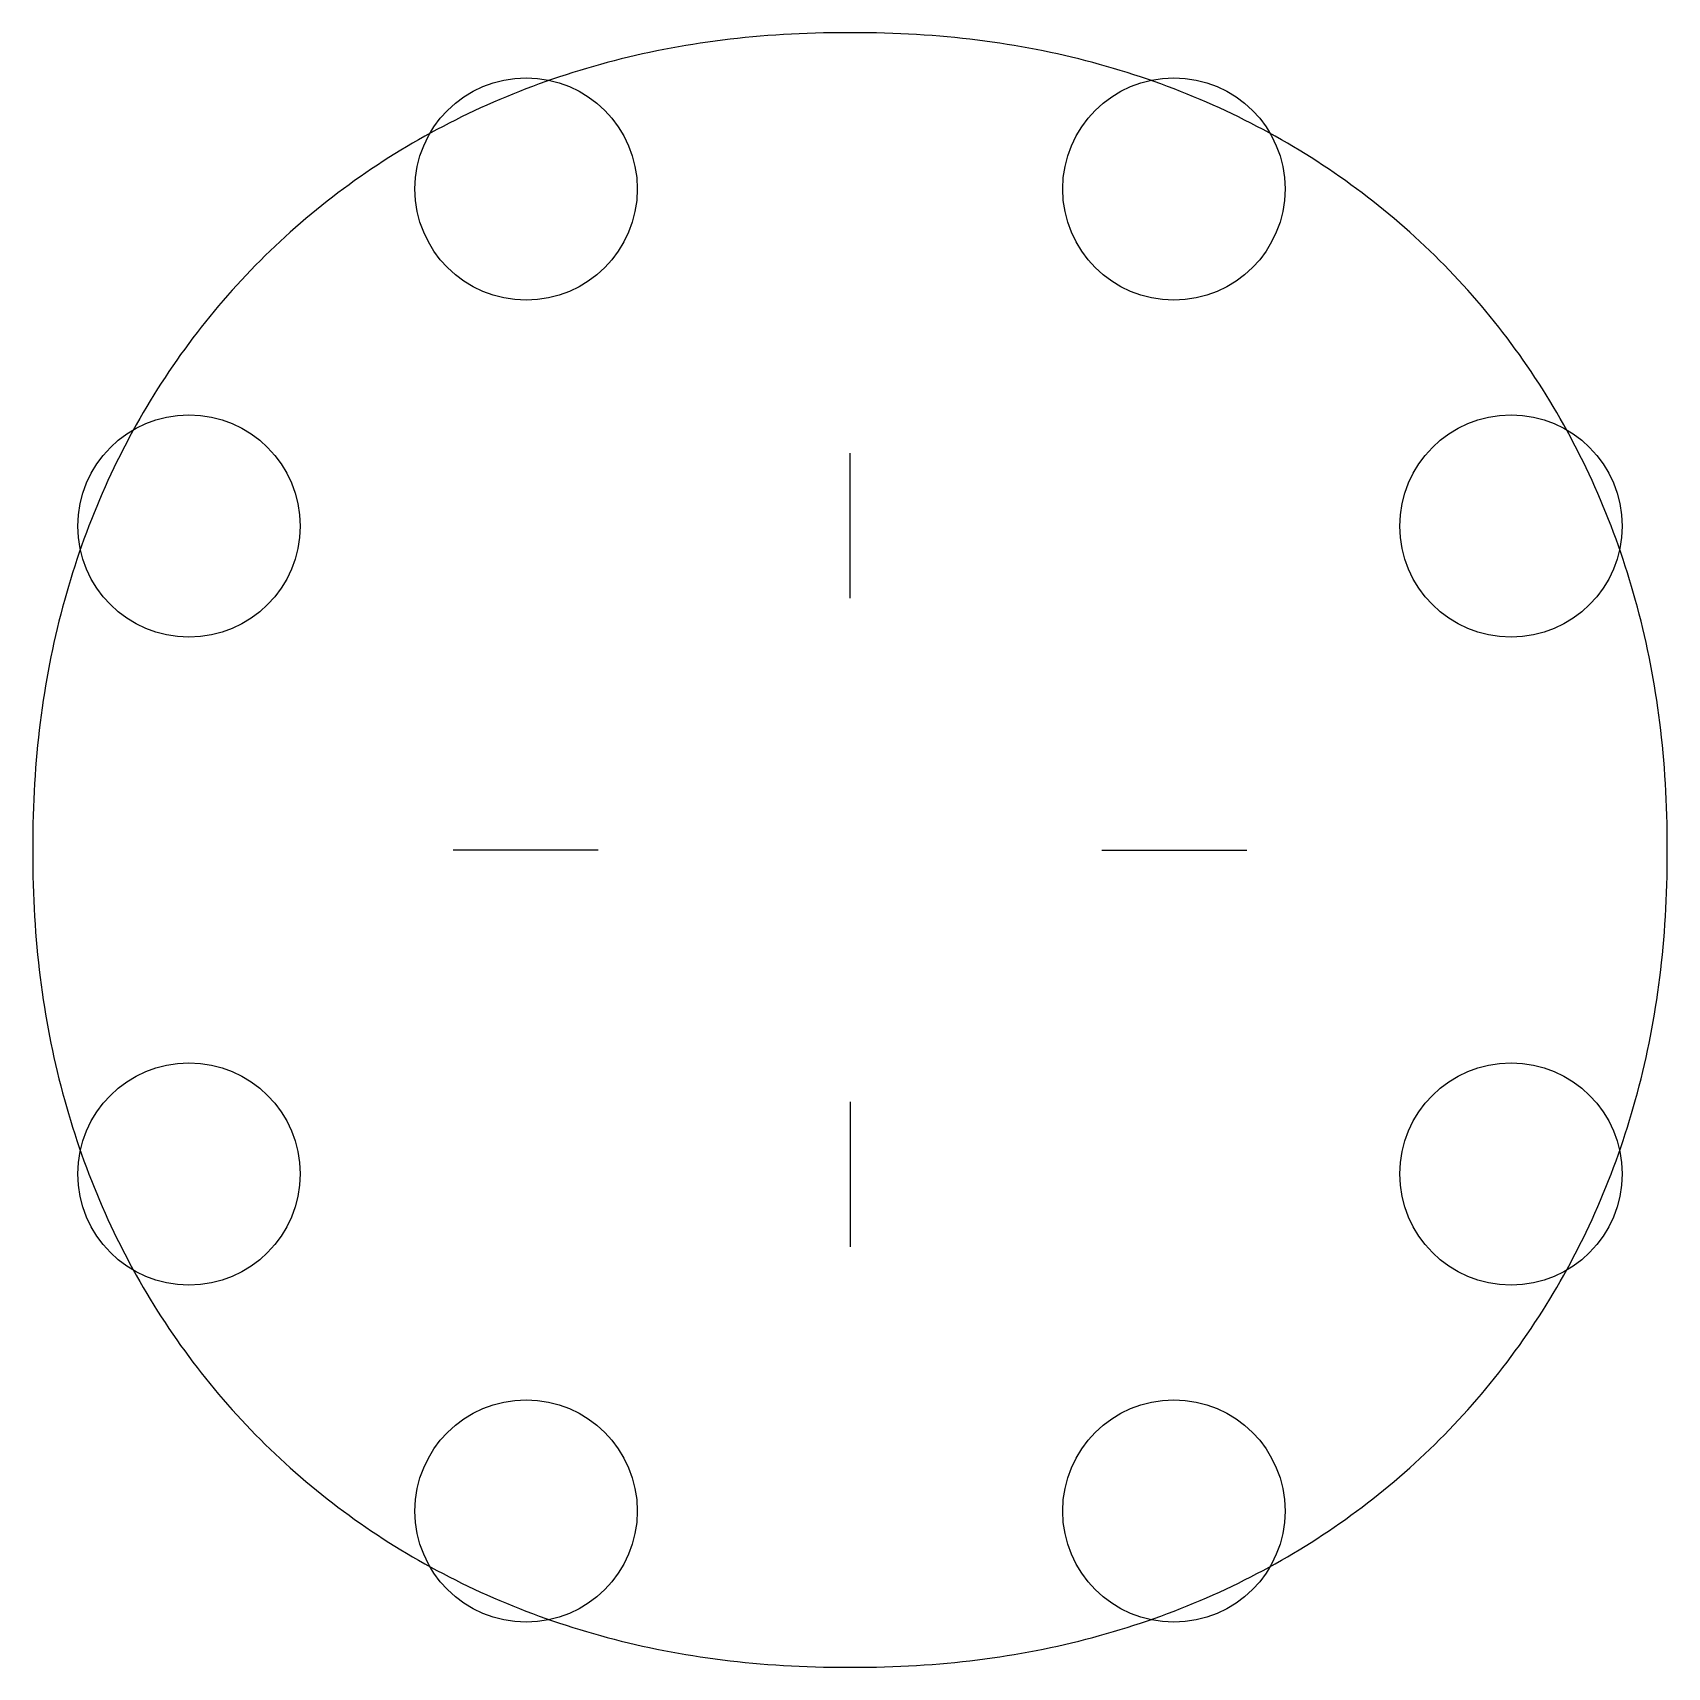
# Model space of a CAD drawing. Header units: metres. Extents: x -88 to 88, y -88 to 88.
import ezdxf

# ---------------------------------------------------------------- set-up
doc = ezdxf.new("R2010")
doc.units = ezdxf.units.M

msp = doc.modelspace()

# ---------------------------------------------------------------- linework, layer by layer
at = {"layer": 'ATTACH'}
for centre in [(-34.967, 71.3593), (34.967, 71.3593), (-71.3579, 34.97), (71.3579, 34.97), (-71.3579, -34.97), (71.3579, -34.97), (-34.967, -71.3593), (34.967, -71.3593)]:
    msp.add_circle(centre, 12, dxfattribs=at)
at = {"layer": 'OUTLINE'}
for p, q in [((0, 88.2314), (-1.0122, 88.2282)), ((1.0122, 88.2282), (0, 88.2314)), ((-19.3059, 86.5614), (-20.0845, 86.4134)), ((-18.5239, 86.7031), (-19.3059, 86.5614)), ((-17.7386, 86.8385), (-18.5239, 86.7031)), ((-16.9498, 86.9678), (-17.7386, 86.8385)), ((-16.1576, 87.0907), (-16.9498, 86.9678)), ((-15.3619, 87.2075), (-16.1576, 87.0907)), ((-14.5625, 87.3179), (-15.3619, 87.2075)), ((-13.7593, 87.4221), (-14.5625, 87.3179)), ((-12.9523, 87.52), (-13.7593, 87.4221)), ((-12.1412, 87.6116), (-12.9523, 87.52)), ((-11.326, 87.6969), (-12.1412, 87.6116)), ((-10.5063, 87.7759), (-11.326, 87.6969)), ((-9.6819, 87.8486), (-10.5063, 87.7759)), ((-8.8525, 87.915), (-9.6819, 87.8486)), ((-8.0177, 87.9751), (-8.8525, 87.915)), ((-7.1769, 88.0289), (-8.0177, 87.9751)), ((-6.3295, 88.0763), (-7.1769, 88.0289)), ((-5.4746, 88.1175), (-6.3295, 88.0763)), ((-4.611, 88.1523), (-5.4746, 88.1175)), ((-3.737, 88.1808), (-4.611, 88.1523)), ((-2.8499, 88.2029), (-3.737, 88.1808)), ((-1.945, 88.2188), (-2.8499, 88.2029)), ((-1.0122, 88.2282), (-1.945, 88.2188)), ((1.945, 88.2188), (1.0122, 88.2282)), ((2.8499, 88.2029), (1.945, 88.2188)), ((3.737, 88.1808), (2.8499, 88.2029)), ((4.611, 88.1523), (3.737, 88.1808)), ((5.4746, 88.1175), (4.611, 88.1523)), ((6.3295, 88.0763), (5.4746, 88.1175)), ((7.1769, 88.0289), (6.3295, 88.0763)), ((8.0177, 87.9751), (7.1769, 88.0289)), ((8.8525, 87.915), (8.0177, 87.9751)), ((9.6819, 87.8486), (8.8525, 87.915)), ((10.5063, 87.7759), (9.6819, 87.8486)), ((11.326, 87.6969), (10.5063, 87.7759)), ((12.1412, 87.6116), (11.326, 87.6969)), ((12.9523, 87.52), (12.1412, 87.6116)), ((13.7593, 87.4221), (12.9523, 87.52)), ((14.5625, 87.3179), (13.7593, 87.4221)), ((15.3619, 87.2075), (14.5625, 87.3179)), ((16.1576, 87.0907), (15.3619, 87.2075)), ((16.9498, 86.9678), (16.1576, 87.0907)), ((17.7386, 86.8385), (16.9498, 86.9678)), ((18.5239, 86.7031), (17.7386, 86.8385)), ((19.3059, 86.5614), (18.5239, 86.7031)), ((20.0845, 86.4134), (19.3059, 86.5614)), ((-26.9468, 84.8035), (-27.6933, 84.5939)), ((-26.1972, 85.007), (-26.9468, 84.8035)), ((-25.4443, 85.2044), (-26.1972, 85.007)), ((-24.6883, 85.3957), (-25.4443, 85.2044)), ((-23.929, 85.5807), (-24.6883, 85.3957)), ((-23.1665, 85.7597), (-23.929, 85.5807)), ((-22.4009, 85.9324), (-23.1665, 85.7597)), ((-21.632, 86.0989), (-22.4009, 85.9324)), ((-20.8599, 86.2593), (-21.632, 86.0989)), ((-20.0845, 86.4134), (-20.8599, 86.2593)), ((20.8599, 86.2593), (20.0845, 86.4134)), ((21.632, 86.0989), (20.8599, 86.2593)), ((22.4009, 85.9324), (21.632, 86.0989)), ((23.1665, 85.7597), (22.4009, 85.9324)), ((23.929, 85.5807), (23.1665, 85.7597)), ((24.6883, 85.3957), (23.929, 85.5807)), ((25.4443, 85.2044), (24.6883, 85.3957)), ((26.1972, 85.007), (25.4443, 85.2044)), ((26.9468, 84.8035), (26.1972, 85.007)), ((27.6933, 84.5939), (26.9468, 84.8035)), ((-32.8278, 82.9565), (-33.5481, 82.6984)), ((-32.1041, 83.2085), (-32.8278, 82.9565)), ((-31.3771, 83.4546), (-32.1041, 83.2085)), ((-30.6469, 83.6945), (-31.3771, 83.4546)), ((-29.9134, 83.9285), (-30.6469, 83.6945)), ((-29.1766, 84.1564), (-29.9134, 83.9285)), ((-28.4366, 84.3782), (-29.1766, 84.1564)), ((-27.6933, 84.5939), (-28.4366, 84.3782)), ((28.4366, 84.3782), (27.6933, 84.5939)), ((29.1766, 84.1564), (28.4366, 84.3782)), ((29.9134, 83.9285), (29.1766, 84.1564)), ((30.6469, 83.6945), (29.9134, 83.9285)), ((31.3771, 83.4546), (30.6469, 83.6945)), ((32.1041, 83.2085), (31.3771, 83.4546)), ((32.8278, 82.9565), (32.1041, 83.2085)), ((33.5481, 82.6984), (32.8278, 82.9565)), ((-37.0991, 81.3188), (-37.7989, 81.0251)), ((-36.3957, 81.6066), (-37.0991, 81.3188)), ((-35.6889, 81.8884), (-36.3957, 81.6066)), ((-34.9787, 82.1644), (-35.6889, 81.8884)), ((-34.2651, 82.4344), (-34.9787, 82.1644)), ((-33.5481, 82.6984), (-34.2651, 82.4344)), ((34.2651, 82.4344), (33.5481, 82.6984)), ((34.9787, 82.1644), (34.2651, 82.4344)), ((35.6889, 81.8884), (34.9787, 82.1644)), ((36.3957, 81.6066), (35.6889, 81.8884)), ((37.0991, 81.3188), (36.3957, 81.6066)), ((37.7989, 81.0251), (37.0991, 81.3188)), ((-41.2452, 79.4687), (-41.9236, 79.14)), ((-40.5631, 79.7916), (-41.2452, 79.4687)), ((-39.8774, 80.1087), (-40.5631, 79.7916)), ((-39.1882, 80.42), (-39.8774, 80.1087)), ((-38.4953, 80.7255), (-39.1882, 80.42)), ((-37.7989, 81.0251), (-38.4953, 80.7255)), ((38.4953, 80.7255), (37.7989, 81.0251)), ((39.1882, 80.42), (38.4953, 80.7255)), ((39.8774, 80.1087), (39.1882, 80.42)), ((40.5631, 79.7916), (39.8774, 80.1087)), ((41.2452, 79.4687), (40.5631, 79.7916)), ((41.9236, 79.14), (41.2452, 79.4687)), ((-44.6003, 77.7678), (-45.26, 77.4105)), ((-43.9367, 78.1194), (-44.6003, 77.7678)), ((-43.2694, 78.4653), (-43.9367, 78.1194)), ((-42.5984, 78.8055), (-43.2694, 78.4653)), ((-41.9236, 79.14), (-42.5984, 78.8055)), ((42.5984, 78.8055), (41.9236, 79.14)), ((43.2694, 78.4653), (42.5984, 78.8055)), ((43.9367, 78.1194), (43.2694, 78.4653)), ((44.6003, 77.7678), (43.9367, 78.1194)), ((45.26, 77.4105), (44.6003, 77.7678)), ((-47.8603, 75.9248), (-48.5005, 75.5395)), ((-47.2161, 76.3047), (-47.8603, 75.9248)), ((-46.5679, 76.6789), (-47.2161, 76.3047)), ((-45.9159, 77.0475), (-46.5679, 76.6789)), ((-45.26, 77.4105), (-45.9159, 77.0475)), ((45.9159, 77.0475), (45.26, 77.4105)), ((46.5679, 76.6789), (45.9159, 77.0475)), ((47.2161, 76.3047), (46.5679, 76.6789)), ((47.8603, 75.9248), (47.2161, 76.3047)), ((48.5005, 75.5395), (47.8603, 75.9248)), ((-50.3972, 74.3502), (-51.0212, 73.9428)), ((-49.769, 74.7521), (-50.3972, 74.3502)), ((-49.1368, 75.1486), (-49.769, 74.7521)), ((-48.5005, 75.5395), (-49.1368, 75.1486)), ((49.1368, 75.1486), (48.5005, 75.5395)), ((49.769, 74.7521), (49.1368, 75.1486)), ((50.3972, 74.3502), (49.769, 74.7521)), ((51.0212, 73.9428), (50.3972, 74.3502)), ((-52.8686, 72.688), (-53.4759, 72.259)), ((-52.257, 73.1117), (-52.8686, 72.688)), ((-51.6412, 73.5299), (-52.257, 73.1117)), ((-51.0212, 73.9428), (-51.6412, 73.5299)), ((51.6412, 73.5299), (51.0212, 73.9428)), ((52.257, 73.1117), (51.6412, 73.5299)), ((52.8686, 72.688), (52.257, 73.1117)), ((53.4759, 72.259), (52.8686, 72.688)), ((-55.2724, 70.9399), (-55.8625, 70.4897)), ((-54.6779, 71.3849), (-55.2724, 70.9399)), ((-54.079, 71.8246), (-54.6779, 71.3849)), ((-53.4759, 72.259), (-54.079, 71.8246)), ((54.079, 71.8246), (53.4759, 72.259)), ((54.6779, 71.3849), (54.079, 71.8246)), ((55.2724, 70.9399), (54.6779, 71.3849)), ((55.8625, 70.4897), (55.2724, 70.9399)), ((-57.6065, 69.1077), (-58.1789, 68.6366)), ((-57.0296, 69.5735), (-57.6065, 69.1077)), ((-56.4483, 70.0342), (-57.0296, 69.5735)), ((-55.8625, 70.4897), (-56.4483, 70.0342)), ((56.4483, 70.0342), (55.8625, 70.4897)), ((57.0296, 69.5735), (56.4483, 70.0342)), ((57.6065, 69.1077), (57.0296, 69.5735)), ((58.1789, 68.6366), (57.6065, 69.1077)), ((-59.8689, 67.1929), (-60.423, 66.7016)), ((-59.3101, 67.6792), (-59.8689, 67.1929)), ((-58.7468, 68.1605), (-59.3101, 67.6792)), ((-58.1789, 68.6366), (-58.7468, 68.1605)), ((58.7468, 68.1605), (58.1789, 68.6366)), ((59.3101, 67.6792), (58.7468, 68.1605)), ((59.8689, 67.1929), (59.3101, 67.6792)), ((60.423, 66.7016), (59.8689, 67.1929)), ((-61.5173, 65.7038), (-62.0574, 65.1975)), ((-60.9725, 66.2052), (-61.5173, 65.7038)), ((-60.423, 66.7016), (-60.9725, 66.2052)), ((60.9725, 66.2052), (60.423, 66.7016)), ((61.5173, 65.7038), (60.9725, 66.2052)), ((62.0574, 65.1975), (61.5173, 65.7038)), ((-63.6492, 63.6492), (-64.1702, 63.1234)), ((-63.1234, 64.1702), (-63.6492, 63.6492)), ((-62.5928, 64.6863), (-63.1234, 64.1702)), ((-62.0574, 65.1975), (-62.5928, 64.6863)), ((62.5928, 64.6863), (62.0574, 65.1975)), ((63.1234, 64.1702), (62.5928, 64.6863)), ((63.6492, 63.6492), (63.1234, 64.1702)), ((64.1702, 63.1234), (63.6492, 63.6492)), ((-65.1975, 62.0574), (-65.7038, 61.5173)), ((-64.6863, 62.5928), (-65.1975, 62.0574)), ((-64.1702, 63.1234), (-64.6863, 62.5928)), ((64.6863, 62.5928), (64.1702, 63.1234)), ((65.1975, 62.0574), (64.6863, 62.5928)), ((65.7038, 61.5173), (65.1975, 62.0574)), ((-66.7016, 60.423), (-67.1929, 59.8689)), ((-66.2052, 60.9725), (-66.7016, 60.423)), ((-65.7038, 61.5173), (-66.2052, 60.9725)), ((66.2052, 60.9725), (65.7038, 61.5173)), ((66.7016, 60.423), (66.2052, 60.9725)), ((67.1929, 59.8689), (66.7016, 60.423)), ((-68.1605, 58.7468), (-68.6366, 58.1789)), ((-67.6792, 59.3101), (-68.1605, 58.7468)), ((-67.1929, 59.8689), (-67.6792, 59.3101)), ((67.6792, 59.3101), (67.1929, 59.8689)), ((68.1605, 58.7468), (67.6792, 59.3101)), ((68.6366, 58.1789), (68.1605, 58.7468)), ((-69.5735, 57.0296), (-70.0342, 56.4483)), ((-69.1077, 57.6065), (-69.5735, 57.0296)), ((-68.6366, 58.1789), (-69.1077, 57.6065)), ((69.1077, 57.6065), (68.6366, 58.1789)), ((69.5735, 57.0296), (69.1077, 57.6065)), ((70.0342, 56.4483), (69.5735, 57.0296)), ((-70.9399, 55.2724), (-71.3849, 54.6779)), ((-70.4897, 55.8625), (-70.9399, 55.2724)), ((-70.0342, 56.4483), (-70.4897, 55.8625)), ((70.4897, 55.8625), (70.0342, 56.4483)), ((70.9399, 55.2724), (70.4897, 55.8625)), ((71.3849, 54.6779), (70.9399, 55.2724)), ((-72.259, 53.4759), (-72.688, 52.8686)), ((-71.8246, 54.079), (-72.259, 53.4759)), ((-71.3849, 54.6779), (-71.8246, 54.079)), ((71.8246, 54.079), (71.3849, 54.6779)), ((72.259, 53.4759), (71.8246, 54.079)), ((72.688, 52.8686), (72.259, 53.4759)), ((-73.5299, 51.6412), (-73.9428, 51.0212)), ((-73.1117, 52.257), (-73.5299, 51.6412)), ((-72.688, 52.8686), (-73.1117, 52.257)), ((73.1117, 52.257), (72.688, 52.8686)), ((73.5299, 51.6412), (73.1117, 52.257)), ((73.9428, 51.0212), (73.5299, 51.6412)), ((-74.7521, 49.769), (-75.1486, 49.1368)), ((-74.3502, 50.3972), (-74.7521, 49.769)), ((-73.9428, 51.0212), (-74.3502, 50.3972)), ((74.3502, 50.3972), (73.9428, 51.0212)), ((74.7521, 49.769), (74.3502, 50.3972)), ((75.1486, 49.1368), (74.7521, 49.769)), ((-75.9248, 47.8603), (-76.3047, 47.2161)), ((-75.5395, 48.5005), (-75.9248, 47.8603)), ((-75.1486, 49.1368), (-75.5395, 48.5005)), ((75.5395, 48.5005), (75.1486, 49.1368)), ((75.9248, 47.8603), (75.5395, 48.5005)), ((76.3047, 47.2161), (75.9248, 47.8603)), ((-77.0475, 45.9159), (-77.4105, 45.26)), ((-76.6789, 46.5679), (-77.0475, 45.9159)), ((-76.3047, 47.2161), (-76.6789, 46.5679)), ((76.6789, 46.5679), (76.3047, 47.2161)), ((77.0475, 45.9159), (76.6789, 46.5679)), ((77.4105, 45.26), (77.0475, 45.9159)), ((-77.7678, 44.6003), (-78.1194, 43.9367)), ((-77.4105, 45.26), (-77.7678, 44.6003)), ((77.7678, 44.6003), (77.4105, 45.26)), ((78.1194, 43.9367), (77.7678, 44.6003)), ((-78.8055, 42.5984), (-79.14, 41.9236)), ((-78.4653, 43.2694), (-78.8055, 42.5984)), ((-78.1194, 43.9367), (-78.4653, 43.2694)), ((78.4653, 43.2694), (78.1194, 43.9367)), ((78.8055, 42.5984), (78.4653, 43.2694)), ((79.14, 41.9236), (78.8055, 42.5984)), ((-79.4687, 41.2452), (-79.7916, 40.5631)), ((-79.14, 41.9236), (-79.4687, 41.2452)), ((79.4687, 41.2452), (79.14, 41.9236)), ((79.7916, 40.5631), (79.4687, 41.2452)), ((-80.42, 39.1882), (-80.7255, 38.4953)), ((-80.1087, 39.8774), (-80.42, 39.1882)), ((-79.7916, 40.5631), (-80.1087, 39.8774)), ((80.1087, 39.8774), (79.7916, 40.5631)), ((80.42, 39.1882), (80.1087, 39.8774)), ((80.7255, 38.4953), (80.42, 39.1882)), ((-81.3188, 37.0991), (-81.6066, 36.3957)), ((-81.0251, 37.7989), (-81.3188, 37.0991)), ((-80.7255, 38.4953), (-81.0251, 37.7989)), ((81.0251, 37.7989), (80.7255, 38.4953)), ((81.3188, 37.0991), (81.0251, 37.7989)), ((81.6066, 36.3957), (81.3188, 37.0991)), ((-81.8884, 35.6889), (-82.1644, 34.9787)), ((-81.6066, 36.3957), (-81.8884, 35.6889)), ((81.8884, 35.6889), (81.6066, 36.3957)), ((82.1644, 34.9787), (81.8884, 35.6889)), ((-82.6984, 33.5481), (-82.9565, 32.8278)), ((-82.4344, 34.2651), (-82.6984, 33.5481)), ((-82.1644, 34.9787), (-82.4344, 34.2651)), ((82.4344, 34.2651), (82.1644, 34.9787)), ((82.6984, 33.5481), (82.4344, 34.2651)), ((82.9565, 32.8278), (82.6984, 33.5481)), ((-83.2085, 32.1041), (-83.4546, 31.3771)), ((-82.9565, 32.8278), (-83.2085, 32.1041)), ((83.2085, 32.1041), (82.9565, 32.8278)), ((83.4546, 31.3771), (83.2085, 32.1041)), ((-83.6945, 30.6469), (-83.9285, 29.9134)), ((-83.4546, 31.3771), (-83.6945, 30.6469)), ((83.6945, 30.6469), (83.4546, 31.3771)), ((83.9285, 29.9134), (83.6945, 30.6469)), ((-84.3782, 28.4366), (-84.5939, 27.6933)), ((-84.1564, 29.1766), (-84.3782, 28.4366)), ((-83.9285, 29.9134), (-84.1564, 29.1766)), ((84.1564, 29.1766), (83.9285, 29.9134)), ((84.3782, 28.4366), (84.1564, 29.1766)), ((84.5939, 27.6933), (84.3782, 28.4366)), ((-84.8035, 26.9468), (-85.007, 26.1972)), ((-84.5939, 27.6933), (-84.8035, 26.9468)), ((84.8035, 26.9468), (84.5939, 27.6933)), ((85.007, 26.1972), (84.8035, 26.9468)), ((-85.2044, 25.4443), (-85.3957, 24.6883)), ((-85.007, 26.1972), (-85.2044, 25.4443)), ((85.2044, 25.4443), (85.007, 26.1972)), ((85.3957, 24.6883), (85.2044, 25.4443)), ((-85.7597, 23.1665), (-85.9324, 22.4009)), ((-85.5807, 23.929), (-85.7597, 23.1665)), ((-85.3957, 24.6883), (-85.5807, 23.929)), ((85.5807, 23.929), (85.3957, 24.6883)), ((85.7597, 23.1665), (85.5807, 23.929)), ((85.9324, 22.4009), (85.7597, 23.1665)), ((-86.0989, 21.632), (-86.2593, 20.8599)), ((-85.9324, 22.4009), (-86.0989, 21.632)), ((86.0989, 21.632), (85.9324, 22.4009)), ((86.2593, 20.8599), (86.0989, 21.632)), ((-86.4134, 20.0845), (-86.5614, 19.3059)), ((-86.2593, 20.8599), (-86.4134, 20.0845)), ((86.4134, 20.0845), (86.2593, 20.8599)), ((86.5614, 19.3059), (86.4134, 20.0845)), ((-86.8385, 17.7386), (-86.9678, 16.9498)), ((-86.7031, 18.5239), (-86.8385, 17.7386)), ((-86.5614, 19.3059), (-86.7031, 18.5239)), ((86.7031, 18.5239), (86.5614, 19.3059)), ((86.8385, 17.7386), (86.7031, 18.5239)), ((86.9678, 16.9498), (86.8385, 17.7386)), ((-87.0907, 16.1576), (-87.2075, 15.3619)), ((-86.9678, 16.9498), (-87.0907, 16.1576)), ((87.0907, 16.1576), (86.9678, 16.9498)), ((87.2075, 15.3619), (87.0907, 16.1576)), ((-87.3179, 14.5625), (-87.4221, 13.7593)), ((-87.2075, 15.3619), (-87.3179, 14.5625)), ((87.3179, 14.5625), (87.2075, 15.3619)), ((87.4221, 13.7593), (87.3179, 14.5625)), ((-87.52, 12.9523), (-87.6116, 12.1412)), ((-87.4221, 13.7593), (-87.52, 12.9523)), ((87.52, 12.9523), (87.4221, 13.7593)), ((87.6116, 12.1412), (87.52, 12.9523)), ((-87.6969, 11.326), (-87.7759, 10.5063)), ((-87.6116, 12.1412), (-87.6969, 11.326)), ((87.6969, 11.326), (87.6116, 12.1412)), ((87.7759, 10.5063), (87.6969, 11.326)), ((-87.915, 8.8525), (-87.9751, 8.0177)), ((-87.8486, 9.6819), (-87.915, 8.8525)), ((-87.7759, 10.5063), (-87.8486, 9.6819)), ((87.8486, 9.6819), (87.7759, 10.5063)), ((87.915, 8.8525), (87.8486, 9.6819)), ((87.9751, 8.0177), (87.915, 8.8525)), ((-88.0289, 7.1769), (-88.0763, 6.3295)), ((-87.9751, 8.0177), (-88.0289, 7.1769)), ((88.0289, 7.1769), (87.9751, 8.0177)), ((88.0763, 6.3295), (88.0289, 7.1769)), ((-88.1175, 5.4746), (-88.1523, 4.611)), ((-88.0763, 6.3295), (-88.1175, 5.4746)), ((88.1175, 5.4746), (88.0763, 6.3295)), ((88.1523, 4.611), (88.1175, 5.4746)), ((-88.1808, 3.737), (-88.2029, 2.8499)), ((-88.1523, 4.611), (-88.1808, 3.737)), ((88.1808, 3.737), (88.1523, 4.611)), ((88.2029, 2.8499), (88.1808, 3.737)), ((-88.2188, 1.945), (-88.2282, 1.0122)), ((-88.2029, 2.8499), (-88.2188, 1.945)), ((88.2188, 1.945), (88.2029, 2.8499)), ((88.2282, 1.0122), (88.2188, 1.945)), ((-88.2282, 1.0122), (-88.2314, 0)), ((-88.2314, 0), (-88.2282, -1.0122)), ((88.2314, 0), (88.2282, 1.0122)), ((88.2282, -1.0122), (88.2314, 0)), ((-88.2282, -1.0122), (-88.2188, -1.945)), ((88.2188, -1.945), (88.2282, -1.0122)), ((-88.2188, -1.945), (-88.2029, -2.8499)), ((-88.2029, -2.8499), (-88.1808, -3.737)), ((88.1808, -3.737), (88.2029, -2.8499)), ((88.2029, -2.8499), (88.2188, -1.945)), ((-88.1808, -3.737), (-88.1523, -4.611)), ((-88.1523, -4.611), (-88.1175, -5.4746)), ((88.1175, -5.4746), (88.1523, -4.611)), ((88.1523, -4.611), (88.1808, -3.737)), ((-88.1175, -5.4746), (-88.0763, -6.3295)), ((-88.0763, -6.3295), (-88.0289, -7.1769)), ((88.0289, -7.1769), (88.0763, -6.3295)), ((88.0763, -6.3295), (88.1175, -5.4746)), ((-88.0289, -7.1769), (-87.9751, -8.0177)), ((-87.9751, -8.0177), (-87.915, -8.8525)), ((87.915, -8.8525), (87.9751, -8.0177)), ((87.9751, -8.0177), (88.0289, -7.1769)), ((-87.915, -8.8525), (-87.8486, -9.6819)), ((-87.8486, -9.6819), (-87.7759, -10.5063)), ((-87.7759, -10.5063), (-87.6969, -11.326)), ((87.6969, -11.326), (87.7759, -10.5063)), ((87.7759, -10.5063), (87.8486, -9.6819)), ((87.8486, -9.6819), (87.915, -8.8525)), ((-87.6969, -11.326), (-87.6116, -12.1412)), ((-87.6116, -12.1412), (-87.52, -12.9523)), ((87.52, -12.9523), (87.6116, -12.1412)), ((87.6116, -12.1412), (87.6969, -11.326)), ((-87.52, -12.9523), (-87.4221, -13.7593)), ((-87.4221, -13.7593), (-87.3179, -14.5625)), ((87.3179, -14.5625), (87.4221, -13.7593)), ((87.4221, -13.7593), (87.52, -12.9523)), ((-87.3179, -14.5625), (-87.2075, -15.3619)), ((-87.2075, -15.3619), (-87.0907, -16.1576)), ((87.0907, -16.1576), (87.2075, -15.3619)), ((87.2075, -15.3619), (87.3179, -14.5625)), ((-87.0907, -16.1576), (-86.9678, -16.9498)), ((-86.9678, -16.9498), (-86.8385, -17.7386)), ((86.8385, -17.7386), (86.9678, -16.9498)), ((86.9678, -16.9498), (87.0907, -16.1576)), ((-86.8385, -17.7386), (-86.7031, -18.5239)), ((-86.7031, -18.5239), (-86.5614, -19.3059)), ((-86.5614, -19.3059), (-86.4134, -20.0845)), ((86.4134, -20.0845), (86.5614, -19.3059)), ((86.5614, -19.3059), (86.7031, -18.5239)), ((86.7031, -18.5239), (86.8385, -17.7386)), ((-86.4134, -20.0845), (-86.2593, -20.8599)), ((-86.2593, -20.8599), (-86.0989, -21.632)), ((86.0989, -21.632), (86.2593, -20.8599)), ((86.2593, -20.8599), (86.4134, -20.0845)), ((-86.0989, -21.632), (-85.9324, -22.4009)), ((-85.9324, -22.4009), (-85.7597, -23.1665)), ((85.7597, -23.1665), (85.9324, -22.4009)), ((85.9324, -22.4009), (86.0989, -21.632)), ((-85.7597, -23.1665), (-85.5807, -23.929)), ((-85.5807, -23.929), (-85.3957, -24.6883)), ((-85.3957, -24.6883), (-85.2044, -25.4443)), ((85.2044, -25.4443), (85.3957, -24.6883)), ((85.3957, -24.6883), (85.5807, -23.929)), ((85.5807, -23.929), (85.7597, -23.1665)), ((-85.2044, -25.4443), (-85.007, -26.1972)), ((-85.007, -26.1972), (-84.8035, -26.9468)), ((84.8035, -26.9468), (85.007, -26.1972)), ((85.007, -26.1972), (85.2044, -25.4443)), ((-84.8035, -26.9468), (-84.5939, -27.6933)), ((-84.5939, -27.6933), (-84.3782, -28.4366)), ((84.3782, -28.4366), (84.5939, -27.6933)), ((84.5939, -27.6933), (84.8035, -26.9468)), ((-84.3782, -28.4366), (-84.1564, -29.1766)), ((-84.1564, -29.1766), (-83.9285, -29.9134)), ((-83.9285, -29.9134), (-83.6945, -30.6469)), ((83.6945, -30.6469), (83.9285, -29.9134)), ((83.9285, -29.9134), (84.1564, -29.1766)), ((84.1564, -29.1766), (84.3782, -28.4366)), ((-83.6945, -30.6469), (-83.4546, -31.3771)), ((-83.4546, -31.3771), (-83.2085, -32.1041)), ((83.2085, -32.1041), (83.4546, -31.3771)), ((83.4546, -31.3771), (83.6945, -30.6469)), ((-83.2085, -32.1041), (-82.9565, -32.8278)), ((-82.9565, -32.8278), (-82.6984, -33.5481)), ((82.6984, -33.5481), (82.9565, -32.8278)), ((82.9565, -32.8278), (83.2085, -32.1041)), ((-82.6984, -33.5481), (-82.4344, -34.2651)), ((-82.4344, -34.2651), (-82.1644, -34.9787)), ((-82.1644, -34.9787), (-81.8884, -35.6889)), ((81.8884, -35.6889), (82.1644, -34.9787)), ((82.1644, -34.9787), (82.4344, -34.2651)), ((82.4344, -34.2651), (82.6984, -33.5481)), ((-81.8884, -35.6889), (-81.6066, -36.3957)), ((-81.6066, -36.3957), (-81.3188, -37.0991)), ((81.3188, -37.0991), (81.6066, -36.3957)), ((81.6066, -36.3957), (81.8884, -35.6889)), ((-81.3188, -37.0991), (-81.0251, -37.7989)), ((-81.0251, -37.7989), (-80.7255, -38.4953)), ((-80.7255, -38.4953), (-80.42, -39.1882)), ((80.42, -39.1882), (80.7255, -38.4953)), ((80.7255, -38.4953), (81.0251, -37.7989)), ((81.0251, -37.7989), (81.3188, -37.0991)), ((-80.42, -39.1882), (-80.1087, -39.8774)), ((-80.1087, -39.8774), (-79.7916, -40.5631)), ((-79.7916, -40.5631), (-79.4687, -41.2452)), ((79.4687, -41.2452), (79.7916, -40.5631)), ((79.7916, -40.5631), (80.1087, -39.8774)), ((80.1087, -39.8774), (80.42, -39.1882)), ((-79.4687, -41.2452), (-79.14, -41.9236)), ((-79.14, -41.9236), (-78.8055, -42.5984)), ((78.8055, -42.5984), (79.14, -41.9236)), ((79.14, -41.9236), (79.4687, -41.2452)), ((-78.8055, -42.5984), (-78.4653, -43.2694)), ((-78.4653, -43.2694), (-78.1194, -43.9367)), ((-78.1194, -43.9367), (-77.7678, -44.6003)), ((77.7678, -44.6003), (78.1194, -43.9367)), ((78.1194, -43.9367), (78.4653, -43.2694)), ((78.4653, -43.2694), (78.8055, -42.5984)), ((-77.7678, -44.6003), (-77.4105, -45.26)), ((-77.4105, -45.26), (-77.0475, -45.9159)), ((77.0475, -45.9159), (77.4105, -45.26)), ((77.4105, -45.26), (77.7678, -44.6003)), ((-77.0475, -45.9159), (-76.6789, -46.5679)), ((-76.6789, -46.5679), (-76.3047, -47.2161)), ((-76.3047, -47.2161), (-75.9248, -47.8603)), ((75.9248, -47.8603), (76.3047, -47.2161)), ((76.3047, -47.2161), (76.6789, -46.5679)), ((76.6789, -46.5679), (77.0475, -45.9159)), ((-75.9248, -47.8603), (-75.5395, -48.5005)), ((-75.5395, -48.5005), (-75.1486, -49.1368)), ((-75.1486, -49.1368), (-74.7521, -49.769)), ((74.7521, -49.769), (75.1486, -49.1368)), ((75.1486, -49.1368), (75.5395, -48.5005)), ((75.5395, -48.5005), (75.9248, -47.8603)), ((-74.7521, -49.769), (-74.3502, -50.3972)), ((-74.3502, -50.3972), (-73.9428, -51.0212)), ((-73.9428, -51.0212), (-73.5299, -51.6412)), ((73.5299, -51.6412), (73.9428, -51.0212)), ((73.9428, -51.0212), (74.3502, -50.3972)), ((74.3502, -50.3972), (74.7521, -49.769)), ((-73.5299, -51.6412), (-73.1117, -52.257)), ((-73.1117, -52.257), (-72.688, -52.8686)), ((-72.688, -52.8686), (-72.259, -53.4759)), ((72.259, -53.4759), (72.688, -52.8686)), ((72.688, -52.8686), (73.1117, -52.257)), ((73.1117, -52.257), (73.5299, -51.6412)), ((-72.259, -53.4759), (-71.8246, -54.079)), ((-71.8246, -54.079), (-71.3849, -54.6779)), ((-71.3849, -54.6779), (-70.9399, -55.2724)), ((70.9399, -55.2724), (71.3849, -54.6779)), ((71.3849, -54.6779), (71.8246, -54.079)), ((71.8246, -54.079), (72.259, -53.4759)), ((-70.9399, -55.2724), (-70.4897, -55.8625)), ((-70.4897, -55.8625), (-70.0342, -56.4483)), ((-70.0342, -56.4483), (-69.5735, -57.0296)), ((69.5735, -57.0296), (70.0342, -56.4483)), ((70.0342, -56.4483), (70.4897, -55.8625)), ((70.4897, -55.8625), (70.9399, -55.2724)), ((-69.5735, -57.0296), (-69.1077, -57.6065)), ((-69.1077, -57.6065), (-68.6366, -58.1789)), ((-68.6366, -58.1789), (-68.1605, -58.7468)), ((68.1605, -58.7468), (68.6366, -58.1789)), ((68.6366, -58.1789), (69.1077, -57.6065)), ((69.1077, -57.6065), (69.5735, -57.0296)), ((-68.1605, -58.7468), (-67.6792, -59.3101)), ((-67.6792, -59.3101), (-67.1929, -59.8689)), ((-67.1929, -59.8689), (-66.7016, -60.423)), ((66.7016, -60.423), (67.1929, -59.8689)), ((67.1929, -59.8689), (67.6792, -59.3101)), ((67.6792, -59.3101), (68.1605, -58.7468)), ((-66.7016, -60.423), (-66.2052, -60.9725)), ((-66.2052, -60.9725), (-65.7038, -61.5173)), ((-65.7038, -61.5173), (-65.1975, -62.0574)), ((65.1975, -62.0574), (65.7038, -61.5173)), ((65.7038, -61.5173), (66.2052, -60.9725)), ((66.2052, -60.9725), (66.7016, -60.423)), ((-65.1975, -62.0574), (-64.6863, -62.5928)), ((-64.6863, -62.5928), (-64.1702, -63.1234)), ((-64.1702, -63.1234), (-63.6492, -63.6492)), ((63.6492, -63.6492), (64.1702, -63.1234)), ((64.1702, -63.1234), (64.6863, -62.5928)), ((64.6863, -62.5928), (65.1975, -62.0574)), ((-63.6492, -63.6492), (-63.1234, -64.1702)), ((-63.1234, -64.1702), (-62.5928, -64.6863)), ((-62.5928, -64.6863), (-62.0574, -65.1975)), ((-62.0574, -65.1975), (-61.5173, -65.7038)), ((61.5173, -65.7038), (62.0574, -65.1975)), ((62.0574, -65.1975), (62.5928, -64.6863)), ((62.5928, -64.6863), (63.1234, -64.1702)), ((63.1234, -64.1702), (63.6492, -63.6492)), ((-61.5173, -65.7038), (-60.9725, -66.2052)), ((-60.9725, -66.2052), (-60.423, -66.7016)), ((-60.423, -66.7016), (-59.8689, -67.1929)), ((59.8689, -67.1929), (60.423, -66.7016)), ((60.423, -66.7016), (60.9725, -66.2052)), ((60.9725, -66.2052), (61.5173, -65.7038)), ((-59.8689, -67.1929), (-59.3101, -67.6792)), ((-59.3101, -67.6792), (-58.7468, -68.1605)), ((-58.7468, -68.1605), (-58.1789, -68.6366)), ((-58.1789, -68.6366), (-57.6065, -69.1077)), ((57.6065, -69.1077), (58.1789, -68.6366)), ((58.1789, -68.6366), (58.7468, -68.1605)), ((58.7468, -68.1605), (59.3101, -67.6792)), ((59.3101, -67.6792), (59.8689, -67.1929)), ((-57.6065, -69.1077), (-57.0296, -69.5735)), ((-57.0296, -69.5735), (-56.4483, -70.0342)), ((-56.4483, -70.0342), (-55.8625, -70.4897)), ((-55.8625, -70.4897), (-55.2724, -70.9399)), ((55.2724, -70.9399), (55.8625, -70.4897)), ((55.8625, -70.4897), (56.4483, -70.0342)), ((56.4483, -70.0342), (57.0296, -69.5735)), ((57.0296, -69.5735), (57.6065, -69.1077)), ((-55.2724, -70.9399), (-54.6779, -71.3849)), ((-54.6779, -71.3849), (-54.079, -71.8246)), ((-54.079, -71.8246), (-53.4759, -72.259)), ((-53.4759, -72.259), (-52.8686, -72.688)), ((52.8686, -72.688), (53.4759, -72.259)), ((53.4759, -72.259), (54.079, -71.8246)), ((54.079, -71.8246), (54.6779, -71.3849)), ((54.6779, -71.3849), (55.2724, -70.9399)), ((-52.8686, -72.688), (-52.257, -73.1117)), ((-52.257, -73.1117), (-51.6412, -73.5299)), ((-51.6412, -73.5299), (-51.0212, -73.9428)), ((-51.0212, -73.9428), (-50.3972, -74.3502)), ((50.3972, -74.3502), (51.0212, -73.9428)), ((51.0212, -73.9428), (51.6412, -73.5299)), ((51.6412, -73.5299), (52.257, -73.1117)), ((52.257, -73.1117), (52.8686, -72.688)), ((-50.3972, -74.3502), (-49.769, -74.7521)), ((-49.769, -74.7521), (-49.1368, -75.1486)), ((-49.1368, -75.1486), (-48.5005, -75.5395)), ((-48.5005, -75.5395), (-47.8603, -75.9248)), ((47.8603, -75.9248), (48.5005, -75.5395)), ((48.5005, -75.5395), (49.1368, -75.1486)), ((49.1368, -75.1486), (49.769, -74.7521)), ((49.769, -74.7521), (50.3972, -74.3502)), ((-47.8603, -75.9248), (-47.2161, -76.3047)), ((-47.2161, -76.3047), (-46.5679, -76.6789)), ((-46.5679, -76.6789), (-45.9159, -77.0475)), ((-45.9159, -77.0475), (-45.26, -77.4105)), ((-45.26, -77.4105), (-44.6003, -77.7678)), ((44.6003, -77.7678), (45.26, -77.4105)), ((45.26, -77.4105), (45.9159, -77.0475)), ((45.9159, -77.0475), (46.5679, -76.6789)), ((46.5679, -76.6789), (47.2161, -76.3047)), ((47.2161, -76.3047), (47.8603, -75.9248)), ((-44.6003, -77.7678), (-43.9367, -78.1194)), ((-43.9367, -78.1194), (-43.2694, -78.4653)), ((-43.2694, -78.4653), (-42.5984, -78.8055)), ((-42.5984, -78.8055), (-41.9236, -79.14)), ((-41.9236, -79.14), (-41.2452, -79.4687)), ((41.2452, -79.4687), (41.9236, -79.14)), ((41.9236, -79.14), (42.5984, -78.8055)), ((42.5984, -78.8055), (43.2694, -78.4653)), ((43.2694, -78.4653), (43.9367, -78.1194)), ((43.9367, -78.1194), (44.6003, -77.7678)), ((-41.2452, -79.4687), (-40.5631, -79.7916)), ((-40.5631, -79.7916), (-39.8774, -80.1087)), ((-39.8774, -80.1087), (-39.1882, -80.42)), ((-39.1882, -80.42), (-38.4953, -80.7255)), ((-38.4953, -80.7255), (-37.7989, -81.0251)), ((-37.7989, -81.0251), (-37.0991, -81.3188)), ((37.0991, -81.3188), (37.7989, -81.0251)), ((37.7989, -81.0251), (38.4953, -80.7255)), ((38.4953, -80.7255), (39.1882, -80.42)), ((39.1882, -80.42), (39.8774, -80.1087)), ((39.8774, -80.1087), (40.5631, -79.7916)), ((40.5631, -79.7916), (41.2452, -79.4687)), ((-37.0991, -81.3188), (-36.3957, -81.6066)), ((-36.3957, -81.6066), (-35.6889, -81.8884)), ((-35.6889, -81.8884), (-34.9787, -82.1644)), ((-34.9787, -82.1644), (-34.2651, -82.4344)), ((-34.2651, -82.4344), (-33.5481, -82.6984)), ((-33.5481, -82.6984), (-32.8278, -82.9565)), ((32.8278, -82.9565), (33.5481, -82.6984)), ((33.5481, -82.6984), (34.2651, -82.4344)), ((34.2651, -82.4344), (34.9787, -82.1644)), ((34.9787, -82.1644), (35.6889, -81.8884)), ((35.6889, -81.8884), (36.3957, -81.6066)), ((36.3957, -81.6066), (37.0991, -81.3188)), ((-32.8278, -82.9565), (-32.1041, -83.2085)), ((-32.1041, -83.2085), (-31.3771, -83.4546)), ((-31.3771, -83.4546), (-30.6469, -83.6945)), ((-30.6469, -83.6945), (-29.9134, -83.9285)), ((-29.9134, -83.9285), (-29.1766, -84.1564)), ((-29.1766, -84.1564), (-28.4366, -84.3782)), ((-28.4366, -84.3782), (-27.6933, -84.5939)), ((-27.6933, -84.5939), (-26.9468, -84.8035)), ((26.9468, -84.8035), (27.6933, -84.5939)), ((27.6933, -84.5939), (28.4366, -84.3782)), ((28.4366, -84.3782), (29.1766, -84.1564)), ((29.1766, -84.1564), (29.9134, -83.9285)), ((29.9134, -83.9285), (30.6469, -83.6945)), ((30.6469, -83.6945), (31.3771, -83.4546)), ((31.3771, -83.4546), (32.1041, -83.2085)), ((32.1041, -83.2085), (32.8278, -82.9565)), ((-26.9468, -84.8035), (-26.1972, -85.007)), ((-26.1972, -85.007), (-25.4443, -85.2044)), ((-25.4443, -85.2044), (-24.6883, -85.3957)), ((-24.6883, -85.3957), (-23.929, -85.5807)), ((-23.929, -85.5807), (-23.1665, -85.7597)), ((-23.1665, -85.7597), (-22.4009, -85.9324)), ((-22.4009, -85.9324), (-21.632, -86.0989)), ((-21.632, -86.0989), (-20.8599, -86.2593)), ((-20.8599, -86.2593), (-20.0845, -86.4134)), ((-20.0845, -86.4134), (-19.3059, -86.5614)), ((19.3059, -86.5614), (20.0845, -86.4134)), ((20.0845, -86.4134), (20.8599, -86.2593)), ((20.8599, -86.2593), (21.632, -86.0989)), ((21.632, -86.0989), (22.4009, -85.9324)), ((22.4009, -85.9324), (23.1665, -85.7597)), ((23.1665, -85.7597), (23.929, -85.5807)), ((23.929, -85.5807), (24.6883, -85.3957)), ((24.6883, -85.3957), (25.4443, -85.2044)), ((25.4443, -85.2044), (26.1972, -85.007)), ((26.1972, -85.007), (26.9468, -84.8035)), ((-19.3059, -86.5614), (-18.5239, -86.7031)), ((-18.5239, -86.7031), (-17.7386, -86.8385)), ((-17.7386, -86.8385), (-16.9498, -86.9678)), ((-16.9498, -86.9678), (-16.1576, -87.0907)), ((-16.1576, -87.0907), (-15.3619, -87.2075)), ((-15.3619, -87.2075), (-14.5625, -87.3179)), ((-14.5625, -87.3179), (-13.7593, -87.4221)), ((-13.7593, -87.4221), (-12.9523, -87.52)), ((-12.9523, -87.52), (-12.1412, -87.6116)), ((-12.1412, -87.6116), (-11.326, -87.6969)), ((-11.326, -87.6969), (-10.5063, -87.7759)), ((-10.5063, -87.7759), (-9.6819, -87.8486)), ((-9.6819, -87.8486), (-8.8525, -87.915)), ((-8.8525, -87.915), (-8.0177, -87.9751)), ((-8.0177, -87.9751), (-7.1769, -88.0289)), ((-7.1769, -88.0289), (-6.3295, -88.0763)), ((-6.3295, -88.0763), (-5.4746, -88.1175)), ((-5.4746, -88.1175), (-4.611, -88.1523)), ((-4.611, -88.1523), (-3.737, -88.1808)), ((-3.737, -88.1808), (-2.8499, -88.2029)), ((-2.8499, -88.2029), (-1.945, -88.2188)), ((-1.945, -88.2188), (-1.0122, -88.2282)), ((-1.0122, -88.2282), (0, -88.2314)), ((0, -88.2314), (1.0122, -88.2282)), ((1.0122, -88.2282), (1.945, -88.2188)), ((1.945, -88.2188), (2.8499, -88.2029)), ((2.8499, -88.2029), (3.737, -88.1808)), ((3.737, -88.1808), (4.611, -88.1523)), ((4.611, -88.1523), (5.4746, -88.1175)), ((5.4746, -88.1175), (6.3295, -88.0763)), ((6.3295, -88.0763), (7.1769, -88.0289)), ((7.1769, -88.0289), (8.0177, -87.9751)), ((8.0177, -87.9751), (8.8525, -87.915)), ((8.8525, -87.915), (9.6819, -87.8486)), ((9.6819, -87.8486), (10.5063, -87.7759)), ((10.5063, -87.7759), (11.326, -87.6969)), ((11.326, -87.6969), (12.1412, -87.6116)), ((12.1412, -87.6116), (12.9523, -87.52)), ((12.9523, -87.52), (13.7593, -87.4221)), ((13.7593, -87.4221), (14.5625, -87.3179)), ((14.5625, -87.3179), (15.3619, -87.2075)), ((15.3619, -87.2075), (16.1576, -87.0907)), ((16.1576, -87.0907), (16.9498, -86.9678)), ((16.9498, -86.9678), (17.7386, -86.8385)), ((17.7386, -86.8385), (18.5239, -86.7031)), ((18.5239, -86.7031), (19.3059, -86.5614))]:
    msp.add_line(p, q, dxfattribs=at)
at = {"layer": 'SLITS'}
for p, q in [((0, 27.1977), (0, 42.8341)), ((-27.1977, 0), (-42.8341, 0)), ((27.1977, 0), (42.8341, 0)), ((0, -27.1977), (0, -42.8341))]:
    msp.add_line(p, q, dxfattribs=at)

doc.saveas('drawing.dxf')
